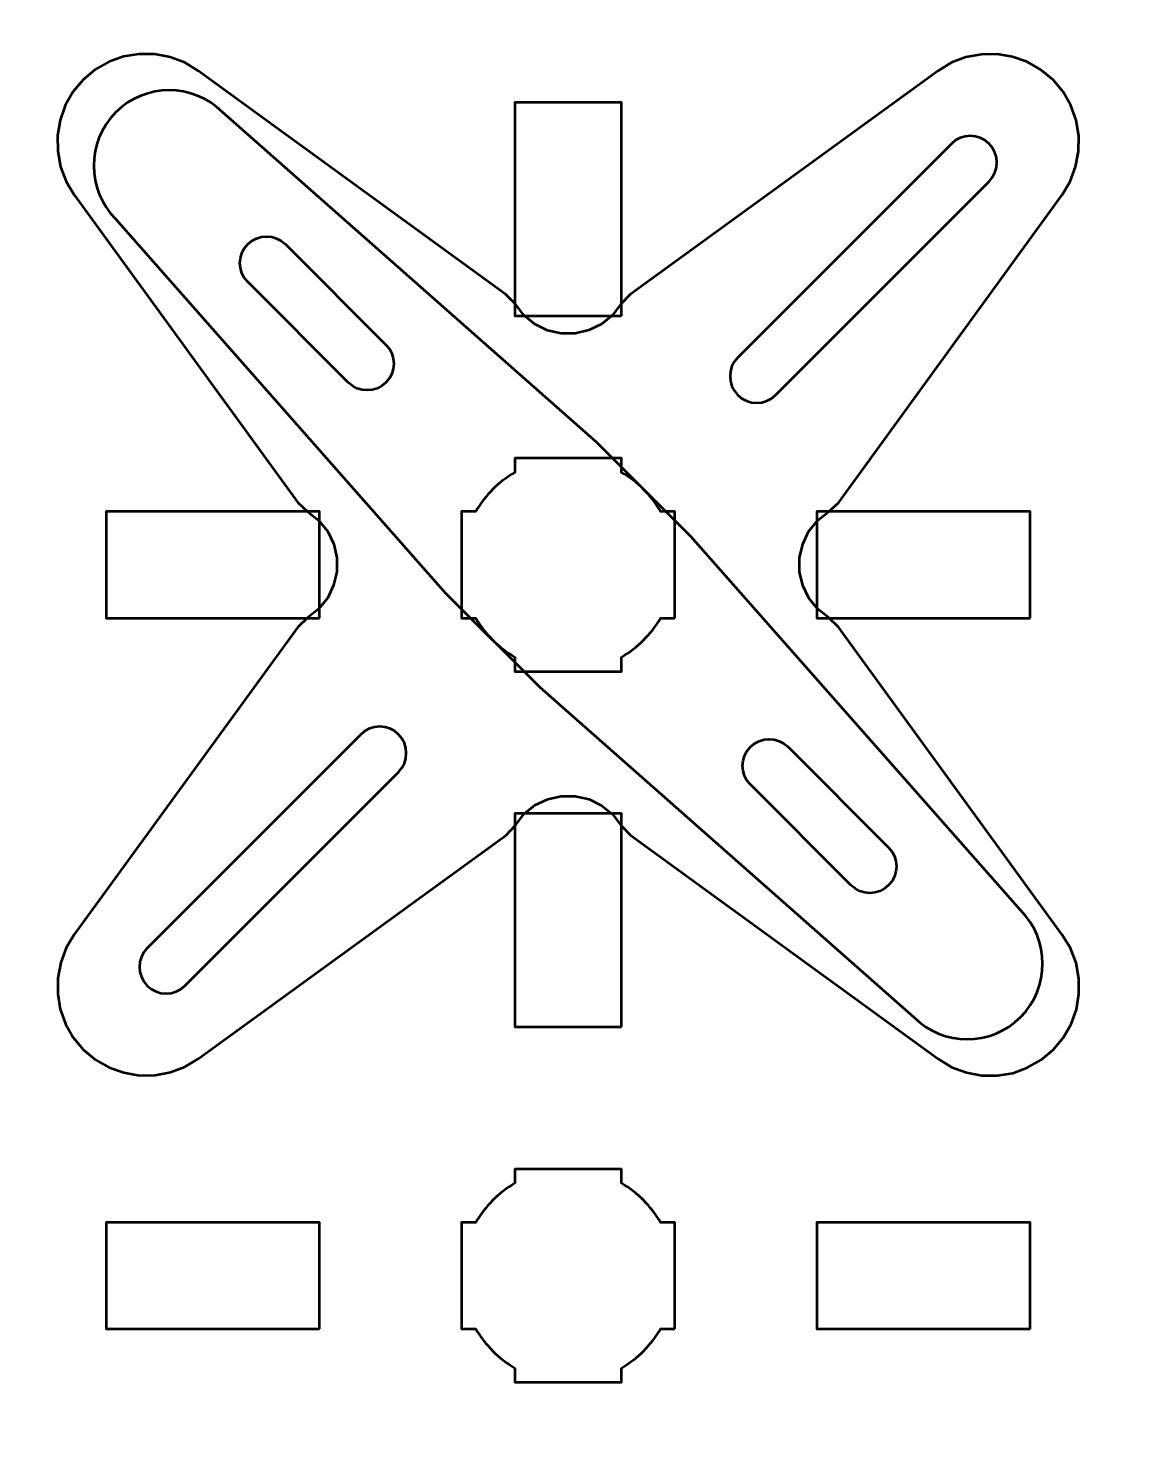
# Model space of a CAD drawing. Header units: centimetres. Extents: x -21.1 to 0, y -29.7 to 0.
# Drawn here: x -10.518 to -7.384, y -13.353 to -9.342 of the extents above; entities that cross this region are included whole.
import ezdxf

# ---------------------------------------------------------------- set-up
doc = ezdxf.new("R2010")
doc.units = ezdxf.units.CM
doc.header["$MEASUREMENT"] = 0
doc.layers.add('Layer 1', color=7, linetype='Continuous')

msp = doc.modelspace()

# ---------------------------------------------------------------- linework, layer by layer
at = {"layer": 'Layer 1', "color": 1, "lineweight": 53}
msp.add_open_spline([(-21.00003, -29.19995), (-21.00003, -29.19995), (-21.00003, -2.29992), (-21.00003, -2.29992), (-21.00003, -2.29992), (-21.00003, -2.21709), (-20.93286, -2.14992), (-20.85003, -2.14992), (-20.85003, -2.14992), (-20.7672, -2.14992), (-20.70003, -2.08275), (-20.70003, -1.99992), (-20.70003, -1.99992), (-20.70003, -1.91709), (-20.7672, -1.84992), (-20.85003, -1.84992), (-20.85003, -1.84992), (-20.93286, -1.84992), (-21.00003, -1.78275), (-21.00003, -1.69992), (-21.00003, -1.69992), (-21.00003, -1.61709), (-20.93286, -1.54992), (-20.85003, -1.54992), (-20.85003, -1.54992), (-20.7672, -1.54992), (-20.70003, -1.48275), (-20.70003, -1.39992), (-20.70003, -1.39992), (-20.70003, -1.31709), (-20.7672, -1.24992), (-20.85003, -1.24992), (-20.85003, -1.24992), (-20.93286, -1.24992), (-21.00003, -1.18275), (-21.00003, -1.09992), (-21.00003, -1.09992), (-21.00003, -1.09992), (-21.00003, -0.49992), (-21.00003, -0.49992), (-21.00003, -0.49992), (-21.00003, -0.22295), (-20.77694, 0.00004), (-20.49994, 0.00004), (-20.49994, 0.00004), (-20.49994, 0.00004), (-0.50008, 0.00004), (-0.50008, 0.00004), (-0.50008, 0.00004), (-0.22294, 0.00004), (0.00002, -0.22295), (0.00002, -0.49992), (0.00002, -0.49992), (0.00002, -0.49992), (0.00002, -29.19995), (0.00002, -29.19995), (0.00002, -29.19995), (0.00002, -29.47695), (-0.22294, -29.70004), (-0.50008, -29.70004), (-0.50008, -29.70004), (-0.50008, -29.70004), (-20.49994, -29.70004), (-20.49994, -29.70004), (-20.49994, -29.70004), (-20.77694, -29.70004), (-21.00003, -29.47695), (-21.00003, -29.19995)], degree=3, knots=[0, 0, 0, 0, 0.0588235, 0.0588235, 0.0588235, 0.0588235, 0.1176471, 0.1176471, 0.1176471, 0.1176471, 0.1764706, 0.1764706, 0.1764706, 0.1764706, 0.2352941, 0.2352941, 0.2352941, 0.2352941, 0.2941176, 0.2941176, 0.2941176, 0.2941176, 0.3529412, 0.3529412, 0.3529412, 0.3529412, 0.4117647, 0.4117647, 0.4117647, 0.4117647, 0.4705882, 0.4705882, 0.4705882, 0.4705882, 0.5294118, 0.5294118, 0.5294118, 0.5294118, 0.5882353, 0.5882353, 0.5882353, 0.5882353, 0.6470588, 0.6470588, 0.6470588, 0.6470588, 0.7058824, 0.7058824, 0.7058824, 0.7058824, 0.7647059, 0.7647059, 0.7647059, 0.7647059, 0.8235294, 0.8235294, 0.8235294, 0.8235294, 0.8823529, 0.8823529, 0.8823529, 0.8823529, 0.9411765, 0.9411765, 0.9411765, 0.9411765, 1, 1, 1, 1], dxfattribs=at)
at = {"layer": 'Layer 1', "color": 3, "lineweight": 53}
msp.add_open_spline([(-9.00004, -15.5), (-11.56769, -15.5), (-13.65, -13.41769), (-13.65, -10.84997), (-13.65, -10.84997), (-13.65, -8.28231), (-11.56769, -6.2), (-9.00004, -6.2), (-9.00004, -6.2), (-6.43231, -6.2), (-4.35, -8.28231), (-4.35, -10.84997), (-4.35, -10.84997), (-4.35, -13.41769), (-6.43231, -15.5), (-9.00004, -15.5)], degree=3, knots=[0, 0, 0, 0, 0.25, 0.25, 0.25, 0.25, 0.5, 0.5, 0.5, 0.5, 0.75, 0.75, 0.75, 0.75, 1, 1, 1, 1], dxfattribs=at)
at = {"layer": 'Layer 1', "color": 5, "lineweight": 53}
for points, knots in [([(-7.95874, -12.24024), (-7.95874, -12.24024), (-8.82468, -11.61067), (-8.82468, -11.61067), (-8.82468, -11.61067), (-8.82468, -11.61067), (-8.85157, -11.58266), (-8.85157, -11.58266), (-8.85157, -11.58266), (-8.85157, -11.58266), (-8.87565, -11.55185), (-8.87565, -11.55185), (-8.87565, -11.55185), (-8.87565, -11.55185), (-8.9059, -11.52721), (-8.9059, -11.52721), (-8.9059, -11.52721), (-8.9059, -11.52721), (-8.94118, -11.50985), (-8.94118, -11.50985), (-8.94118, -11.50985), (-8.94118, -11.50985), (-8.9804, -11.50088), (-8.9804, -11.50088), (-8.9804, -11.50088), (-8.9804, -11.50088), (-9.01961, -11.50089), (-9.01961, -11.50089), (-9.01961, -11.50089), (-9.01961, -11.50089), (-9.05769, -11.50985), (-9.05769, -11.50985), (-9.05769, -11.50985), (-9.05769, -11.50985), (-9.09354, -11.52666), (-9.09354, -11.52666), (-9.09354, -11.52666), (-9.09354, -11.52666), (-9.12435, -11.55186), (-9.12435, -11.55186), (-9.12435, -11.55186), (-9.12435, -11.55186), (-9.14842, -11.58266), (-9.14842, -11.58266), (-9.14842, -11.58266), (-9.14842, -11.58266), (-9.17475, -11.61123), (-9.17475, -11.61123), (-9.17475, -11.61123), (-9.17475, -11.61123), (-10.0407, -12.23968), (-10.0407, -12.23968), (-10.0407, -12.23968), (-10.0407, -12.23968), (-10.07823, -12.26265), (-10.07823, -12.26265), (-10.07823, -12.26265), (-10.07823, -12.26265), (-10.11911, -12.27776), (-10.11911, -12.27776), (-10.11911, -12.27776), (-10.11911, -12.27776), (-10.16225, -12.28617), (-10.16225, -12.28617), (-10.16225, -12.28617), (-10.16225, -12.28617), (-10.20649, -12.28673), (-10.20649, -12.28673), (-10.20649, -12.28673), (-10.20649, -12.28673), (-10.25018, -12.27889), (-10.25018, -12.27889), (-10.25018, -12.27889), (-10.25018, -12.27889), (-10.29163, -12.26432), (-10.29163, -12.26432), (-10.29163, -12.26432), (-10.29163, -12.26432), (-10.33027, -12.24248), (-10.33027, -12.24248), (-10.33027, -12.24248), (-10.33027, -12.24248), (-10.36388, -12.21448), (-10.36388, -12.21448), (-10.36388, -12.21448), (-10.36388, -12.21448), (-10.39245, -12.18031), (-10.39245, -12.18031), (-10.39245, -12.18031), (-10.39245, -12.18031), (-10.41429, -12.14166), (-10.41429, -12.14166), (-10.41429, -12.14166), (-10.41429, -12.14166), (-10.42886, -12.10022), (-10.42886, -12.10022), (-10.42886, -12.10022), (-10.42886, -12.10022), (-10.43614, -12.05708), (-10.43614, -12.05708), (-10.43614, -12.05708), (-10.43614, -12.05708), (-10.43558, -12.01284), (-10.43558, -12.01284), (-10.43558, -12.01284), (-10.43558, -12.01284), (-10.42773, -11.96914), (-10.42773, -11.96914), (-10.42773, -11.96914), (-10.42773, -11.96914), (-10.41262, -11.92826), (-10.41262, -11.92826), (-10.41262, -11.92826), (-10.41262, -11.92826), (-10.38965, -11.89073), (-10.38965, -11.89073), (-10.38965, -11.89073), (-10.38965, -11.89073), (-9.76064, -11.02534), (-9.76064, -11.02534), (-9.76064, -11.02534), (-9.76064, -11.02534), (-9.73262, -10.99846), (-9.73262, -10.99846), (-9.73262, -10.99846), (-9.73262, -10.99846), (-9.70183, -10.97438), (-9.70183, -10.97438), (-9.70183, -10.97438), (-9.70183, -10.97438), (-9.67663, -10.94357), (-9.67663, -10.94357), (-9.67663, -10.94357), (-9.67663, -10.94357), (-9.65982, -10.90772), (-9.65982, -10.90772), (-9.65982, -10.90772), (-9.65982, -10.90772), (-9.65086, -10.86965), (-9.65086, -10.86965), (-9.65086, -10.86965), (-9.65086, -10.86965), (-9.65085, -10.83043), (-9.65085, -10.83043), (-9.65085, -10.83043), (-9.65085, -10.83043), (-9.65925, -10.79178), (-9.65925, -10.79178), (-9.65925, -10.79178), (-9.65925, -10.79178), (-9.67662, -10.75649), (-9.67662, -10.75649), (-9.67662, -10.75649), (-9.67662, -10.75649), (-9.70182, -10.72568), (-9.70182, -10.72568), (-9.70182, -10.72568), (-9.70182, -10.72568), (-9.73263, -10.7016), (-9.73263, -10.7016), (-9.73263, -10.7016), (-9.73263, -10.7016), (-9.76064, -10.67472), (-9.76064, -10.67472), (-9.76064, -10.67472), (-9.76064, -10.67472), (-10.38964, -9.80934), (-10.38964, -9.80934), (-10.38964, -9.80934), (-10.38964, -9.80934), (-10.4126, -9.77182), (-10.4126, -9.77182), (-10.4126, -9.77182), (-10.4126, -9.77182), (-10.42829, -9.73038), (-10.42829, -9.73038), (-10.42829, -9.73038), (-10.42829, -9.73038), (-10.43612, -9.68668), (-10.43612, -9.68668), (-10.43612, -9.68668), (-10.43612, -9.68668), (-10.43668, -9.64244), (-10.43668, -9.64244), (-10.43668, -9.64244), (-10.43668, -9.64244), (-10.42941, -9.59931), (-10.42941, -9.59931), (-10.42941, -9.59931), (-10.42941, -9.59931), (-10.41484, -9.55786), (-10.41484, -9.55786), (-10.41484, -9.55786), (-10.41484, -9.55786), (-10.393, -9.51921), (-10.393, -9.51921), (-10.393, -9.51921), (-10.393, -9.51921), (-10.365, -9.4856), (-10.365, -9.4856), (-10.365, -9.4856), (-10.365, -9.4856), (-10.33083, -9.45704), (-10.33083, -9.45704), (-10.33083, -9.45704), (-10.33083, -9.45704), (-10.29217, -9.43519), (-10.29217, -9.43519), (-10.29217, -9.43519), (-10.29217, -9.43519), (-10.25072, -9.42062), (-10.25072, -9.42062), (-10.25072, -9.42062), (-10.25072, -9.42062), (-10.2076, -9.41335), (-10.2076, -9.41335), (-10.2076, -9.41335), (-10.2076, -9.41335), (-10.16335, -9.41391), (-10.16335, -9.41391), (-10.16335, -9.41391), (-10.16335, -9.41391), (-10.11966, -9.42174), (-10.11966, -9.42174), (-10.11966, -9.42174), (-10.11966, -9.42174), (-10.07821, -9.43743), (-10.07821, -9.43743), (-10.07821, -9.43743), (-10.07821, -9.43743), (-10.04069, -9.46039), (-10.04069, -9.46039), (-10.04069, -9.46039), (-10.04069, -9.46039), (-9.17532, -10.0894), (-9.17532, -10.0894), (-9.17532, -10.0894), (-9.17532, -10.0894), (-9.14843, -10.1174), (-9.14843, -10.1174), (-9.14843, -10.1174), (-9.14843, -10.1174), (-9.12435, -10.14821), (-9.12435, -10.14821), (-9.12435, -10.14821), (-9.12435, -10.14821), (-9.09354, -10.17341), (-9.09354, -10.17341), (-9.09354, -10.17341), (-9.09354, -10.17341), (-9.05825, -10.19078), (-9.05825, -10.19078), (-9.05825, -10.19078), (-9.05825, -10.19078), (-9.0196, -10.19918), (-9.0196, -10.19918), (-9.0196, -10.19918), (-9.0196, -10.19918), (-8.98039, -10.19918), (-8.98039, -10.19918), (-8.98039, -10.19918), (-8.98039, -10.19918), (-8.94231, -10.19021), (-8.94231, -10.19021), (-8.94231, -10.19021), (-8.94231, -10.19021), (-8.90646, -10.17341), (-8.90646, -10.17341), (-8.90646, -10.17341), (-8.90646, -10.17341), (-8.87565, -10.1482), (-8.87565, -10.1482), (-8.87565, -10.1482), (-8.87565, -10.1482), (-8.85157, -10.1174), (-8.85157, -10.1174), (-8.85157, -10.1174), (-8.85157, -10.1174), (-8.82525, -10.08995), (-8.82525, -10.08995), (-8.82525, -10.08995), (-8.82525, -10.08995), (-7.95931, -9.46039), (-7.95931, -9.46039), (-7.95931, -9.46039), (-7.95931, -9.46039), (-7.92179, -9.43743), (-7.92179, -9.43743), (-7.92179, -9.43743), (-7.92179, -9.43743), (-7.88089, -9.4223), (-7.88089, -9.4223), (-7.88089, -9.4223), (-7.88089, -9.4223), (-7.8372, -9.41447), (-7.8372, -9.41447), (-7.8372, -9.41447), (-7.8372, -9.41447), (-7.79296, -9.4139), (-7.79296, -9.4139), (-7.79296, -9.4139), (-7.79296, -9.4139), (-7.74983, -9.42118), (-7.74983, -9.42118), (-7.74983, -9.42118), (-7.74983, -9.42118), (-7.70839, -9.43575), (-7.70839, -9.43575), (-7.70839, -9.43575), (-7.70839, -9.43575), (-7.66973, -9.45759), (-7.66973, -9.45759), (-7.66973, -9.45759), (-7.66973, -9.45759), (-7.63556, -9.48616), (-7.63556, -9.48616), (-7.63556, -9.48616), (-7.63556, -9.48616), (-7.60756, -9.51977), (-7.60756, -9.51977), (-7.60756, -9.51977), (-7.60756, -9.51977), (-7.58573, -9.55841), (-7.58573, -9.55841), (-7.58573, -9.55841), (-7.58573, -9.55841), (-7.57115, -9.59986), (-7.57115, -9.59986), (-7.57115, -9.59986), (-7.57115, -9.59986), (-7.56331, -9.64355), (-7.56331, -9.64355), (-7.56331, -9.64355), (-7.56331, -9.64355), (-7.56387, -9.6878), (-7.56387, -9.6878), (-7.56387, -9.6878), (-7.56387, -9.6878), (-7.57227, -9.73092), (-7.57227, -9.73092), (-7.57227, -9.73092), (-7.57227, -9.73092), (-7.5874, -9.77182), (-7.5874, -9.77182), (-7.5874, -9.77182), (-7.5874, -9.77182), (-7.61036, -9.80934), (-7.61036, -9.80934), (-7.61036, -9.80934), (-7.61036, -9.80934), (-8.23936, -10.67584), (-8.23936, -10.67584), (-8.23936, -10.67584), (-8.23936, -10.67584), (-8.26737, -10.7016), (-8.26737, -10.7016), (-8.26737, -10.7016), (-8.26737, -10.7016), (-8.29817, -10.72568), (-8.29817, -10.72568), (-8.29817, -10.72568), (-8.29817, -10.72568), (-8.32338, -10.75649), (-8.32338, -10.75649), (-8.32338, -10.75649), (-8.32338, -10.75649), (-8.34018, -10.79234), (-8.34018, -10.79234), (-8.34018, -10.79234), (-8.34018, -10.79234), (-8.34914, -10.83043), (-8.34914, -10.83043), (-8.34914, -10.83043), (-8.34914, -10.83043), (-8.34915, -10.86963), (-8.34915, -10.86963), (-8.34915, -10.86963), (-8.34915, -10.86963), (-8.34018, -10.90885), (-8.34018, -10.90885), (-8.34018, -10.90885), (-8.34018, -10.90885), (-8.32282, -10.94413), (-8.32282, -10.94413), (-8.32282, -10.94413), (-8.32282, -10.94413), (-8.29818, -10.97437), (-8.29818, -10.97437), (-8.29818, -10.97437), (-8.29818, -10.97437), (-8.26737, -10.99846), (-8.26737, -10.99846), (-8.26737, -10.99846), (-8.26737, -10.99846), (-8.23936, -11.02535), (-8.23936, -11.02535), (-8.23936, -11.02535), (-8.23936, -11.02535), (-7.60979, -11.89129), (-7.60979, -11.89129), (-7.60979, -11.89129), (-7.60979, -11.89129), (-7.58683, -11.92881), (-7.58683, -11.92881), (-7.58683, -11.92881), (-7.58683, -11.92881), (-7.57114, -11.97026), (-7.57114, -11.97026), (-7.57114, -11.97026), (-7.57114, -11.97026), (-7.56331, -12.01395), (-7.56331, -12.01395), (-7.56331, -12.01395), (-7.56331, -12.01395), (-7.5633, -12.05764), (-7.5633, -12.05764), (-7.5633, -12.05764), (-7.5633, -12.05764), (-7.57002, -12.10132), (-7.57002, -12.10132), (-7.57002, -12.10132), (-7.57002, -12.10132), (-7.58515, -12.14221), (-7.58515, -12.14221), (-7.58515, -12.14221), (-7.58515, -12.14221), (-7.607, -12.18087), (-7.607, -12.18087), (-7.607, -12.18087), (-7.607, -12.18087), (-7.63556, -12.21504), (-7.63556, -12.21504), (-7.63556, -12.21504), (-7.63556, -12.21504), (-7.66917, -12.24304), (-7.66917, -12.24304), (-7.66917, -12.24304), (-7.66917, -12.24304), (-7.70782, -12.26488), (-7.70782, -12.26488), (-7.70782, -12.26488), (-7.70782, -12.26488), (-7.74871, -12.28001), (-7.74871, -12.28001), (-7.74871, -12.28001), (-7.74871, -12.28001), (-7.79239, -12.28673), (-7.79239, -12.28673), (-7.79239, -12.28673), (-7.79239, -12.28673), (-7.83608, -12.28672), (-7.83608, -12.28672), (-7.83608, -12.28672), (-7.83608, -12.28672), (-7.87978, -12.27889), (-7.87978, -12.27889), (-7.87978, -12.27889), (-7.87978, -12.27889), (-7.92122, -12.2632), (-7.92122, -12.2632), (-7.92122, -12.2632), (-7.92122, -12.2632), (-7.95874, -12.24024), (-7.95874, -12.24024)], [0, 0, 0, 0, 0.0086207, 0.0086207, 0.0086207, 0.0086207, 0.0172414, 0.0172414, 0.0172414, 0.0172414, 0.0258621, 0.0258621, 0.0258621, 0.0258621, 0.0344828, 0.0344828, 0.0344828, 0.0344828, 0.0431034, 0.0431034, 0.0431034, 0.0431034, 0.0517241, 0.0517241, 0.0517241, 0.0517241, 0.0603448, 0.0603448, 0.0603448, 0.0603448, 0.0689655, 0.0689655, 0.0689655, 0.0689655, 0.0775862, 0.0775862, 0.0775862, 0.0775862, 0.0862069, 0.0862069, 0.0862069, 0.0862069, 0.0948276, 0.0948276, 0.0948276, 0.0948276, 0.1034483, 0.1034483, 0.1034483, 0.1034483, 0.112069, 0.112069, 0.112069, 0.112069, 0.1206897, 0.1206897, 0.1206897, 0.1206897, 0.1293103, 0.1293103, 0.1293103, 0.1293103, 0.137931, 0.137931, 0.137931, 0.137931, 0.1465517, 0.1465517, 0.1465517, 0.1465517, 0.1551724, 0.1551724, 0.1551724, 0.1551724, 0.1637931, 0.1637931, 0.1637931, 0.1637931, 0.1724138, 0.1724138, 0.1724138, 0.1724138, 0.1810345, 0.1810345, 0.1810345, 0.1810345, 0.1896552, 0.1896552, 0.1896552, 0.1896552, 0.1982759, 0.1982759, 0.1982759, 0.1982759, 0.2068966, 0.2068966, 0.2068966, 0.2068966, 0.2155172, 0.2155172, 0.2155172, 0.2155172, 0.2241379, 0.2241379, 0.2241379, 0.2241379, 0.2327586, 0.2327586, 0.2327586, 0.2327586, 0.2413793, 0.2413793, 0.2413793, 0.2413793, 0.25, 0.25, 0.25, 0.25, 0.2586207, 0.2586207, 0.2586207, 0.2586207, 0.2672414, 0.2672414, 0.2672414, 0.2672414, 0.2758621, 0.2758621, 0.2758621, 0.2758621, 0.2844828, 0.2844828, 0.2844828, 0.2844828, 0.2931034, 0.2931034, 0.2931034, 0.2931034, 0.3017241, 0.3017241, 0.3017241, 0.3017241, 0.3103448, 0.3103448, 0.3103448, 0.3103448, 0.3189655, 0.3189655, 0.3189655, 0.3189655, 0.3275862, 0.3275862, 0.3275862, 0.3275862, 0.3362069, 0.3362069, 0.3362069, 0.3362069, 0.3448276, 0.3448276, 0.3448276, 0.3448276, 0.3534483, 0.3534483, 0.3534483, 0.3534483, 0.362069, 0.362069, 0.362069, 0.362069, 0.3706897, 0.3706897, 0.3706897, 0.3706897, 0.3793103, 0.3793103, 0.3793103, 0.3793103, 0.387931, 0.387931, 0.387931, 0.387931, 0.3965517, 0.3965517, 0.3965517, 0.3965517, 0.4051724, 0.4051724, 0.4051724, 0.4051724, 0.4137931, 0.4137931, 0.4137931, 0.4137931, 0.4224138, 0.4224138, 0.4224138, 0.4224138, 0.4310345, 0.4310345, 0.4310345, 0.4310345, 0.4396552, 0.4396552, 0.4396552, 0.4396552, 0.4482759, 0.4482759, 0.4482759, 0.4482759, 0.4568966, 0.4568966, 0.4568966, 0.4568966, 0.4655172, 0.4655172, 0.4655172, 0.4655172, 0.4741379, 0.4741379, 0.4741379, 0.4741379, 0.4827586, 0.4827586, 0.4827586, 0.4827586, 0.4913793, 0.4913793, 0.4913793, 0.4913793, 0.5, 0.5, 0.5, 0.5, 0.5086207, 0.5086207, 0.5086207, 0.5086207, 0.5172414, 0.5172414, 0.5172414, 0.5172414, 0.5258621, 0.5258621, 0.5258621, 0.5258621, 0.5344828, 0.5344828, 0.5344828, 0.5344828, 0.5431034, 0.5431034, 0.5431034, 0.5431034, 0.5517241, 0.5517241, 0.5517241, 0.5517241, 0.5603448, 0.5603448, 0.5603448, 0.5603448, 0.5689655, 0.5689655, 0.5689655, 0.5689655, 0.5775862, 0.5775862, 0.5775862, 0.5775862, 0.5862069, 0.5862069, 0.5862069, 0.5862069, 0.5948276, 0.5948276, 0.5948276, 0.5948276, 0.6034483, 0.6034483, 0.6034483, 0.6034483, 0.612069, 0.612069, 0.612069, 0.612069, 0.6206897, 0.6206897, 0.6206897, 0.6206897, 0.6293103, 0.6293103, 0.6293103, 0.6293103, 0.637931, 0.637931, 0.637931, 0.637931, 0.6465517, 0.6465517, 0.6465517, 0.6465517, 0.6551724, 0.6551724, 0.6551724, 0.6551724, 0.6637931, 0.6637931, 0.6637931, 0.6637931, 0.6724138, 0.6724138, 0.6724138, 0.6724138, 0.6810345, 0.6810345, 0.6810345, 0.6810345, 0.6896552, 0.6896552, 0.6896552, 0.6896552, 0.6982759, 0.6982759, 0.6982759, 0.6982759, 0.7068966, 0.7068966, 0.7068966, 0.7068966, 0.7155172, 0.7155172, 0.7155172, 0.7155172, 0.7241379, 0.7241379, 0.7241379, 0.7241379, 0.7327586, 0.7327586, 0.7327586, 0.7327586, 0.7413793, 0.7413793, 0.7413793, 0.7413793, 0.75, 0.75, 0.75, 0.75, 0.7586207, 0.7586207, 0.7586207, 0.7586207, 0.7672414, 0.7672414, 0.7672414, 0.7672414, 0.7758621, 0.7758621, 0.7758621, 0.7758621, 0.7844828, 0.7844828, 0.7844828, 0.7844828, 0.7931034, 0.7931034, 0.7931034, 0.7931034, 0.8017241, 0.8017241, 0.8017241, 0.8017241, 0.8103448, 0.8103448, 0.8103448, 0.8103448, 0.8189655, 0.8189655, 0.8189655, 0.8189655, 0.8275862, 0.8275862, 0.8275862, 0.8275862, 0.8362069, 0.8362069, 0.8362069, 0.8362069, 0.8448276, 0.8448276, 0.8448276, 0.8448276, 0.8534483, 0.8534483, 0.8534483, 0.8534483, 0.862069, 0.862069, 0.862069, 0.862069, 0.8706897, 0.8706897, 0.8706897, 0.8706897, 0.8793103, 0.8793103, 0.8793103, 0.8793103, 0.887931, 0.887931, 0.887931, 0.887931, 0.8965517, 0.8965517, 0.8965517, 0.8965517, 0.9051724, 0.9051724, 0.9051724, 0.9051724, 0.9137931, 0.9137931, 0.9137931, 0.9137931, 0.9224138, 0.9224138, 0.9224138, 0.9224138, 0.9310345, 0.9310345, 0.9310345, 0.9310345, 0.9396552, 0.9396552, 0.9396552, 0.9396552, 0.9482759, 0.9482759, 0.9482759, 0.9482759, 0.9568966, 0.9568966, 0.9568966, 0.9568966, 0.9655172, 0.9655172, 0.9655172, 0.9655172, 0.9741379, 0.9741379, 0.9741379, 0.9741379, 0.9827586, 0.9827586, 0.9827586, 0.9827586, 0.9913793, 0.9913793, 0.9913793, 0.9913793, 1, 1, 1, 1]), ([(-8.92045, -10.50533), (-8.92045, -10.50533), (-8.65529, -10.77049), (-8.65529, -10.77049), (-8.65529, -10.77049), (-8.65529, -10.77049), (-7.72721, -11.82231), (-7.72721, -11.82231), (-7.72721, -11.82231), (-7.64445, -11.90507), (-7.64445, -12.04007), (-7.72721, -12.12283), (-7.72721, -12.12283), (-7.80997, -12.20559), (-7.94497, -12.20559), (-8.02773, -12.12283), (-8.02773, -12.12283), (-8.02773, -12.12283), (-9.07955, -11.19475), (-9.07955, -11.19475), (-9.07955, -11.19475), (-9.07955, -11.19475), (-9.34471, -10.92959), (-9.34471, -10.92959), (-9.34471, -10.92959), (-9.34471, -10.92959), (-10.27279, -9.87777), (-10.27279, -9.87777), (-10.27279, -9.87777), (-10.35555, -9.79501), (-10.35555, -9.66001), (-10.27279, -9.57725), (-10.27279, -9.57725), (-10.19003, -9.49449), (-10.05503, -9.49449), (-9.97227, -9.57725), (-9.97227, -9.57725), (-9.97227, -9.57725), (-8.92045, -10.50533), (-8.92045, -10.50533)], [0, 0, 0, 0, 0.1, 0.1, 0.1, 0.1, 0.2, 0.2, 0.2, 0.2, 0.3, 0.3, 0.3, 0.3, 0.4, 0.4, 0.4, 0.4, 0.5, 0.5, 0.5, 0.5, 0.6, 0.6, 0.6, 0.6, 0.7, 0.7, 0.7, 0.7, 0.8, 0.8, 0.8, 0.8, 0.9, 0.9, 0.9, 0.9, 1, 1, 1, 1])]:
    msp.add_open_spline(points, degree=3, knots=knots, dxfattribs=at)
at = {"layer": 'Layer 1', "lineweight": 53}
for points, knots in [([(-8.84996, -10.15002), (-8.84996, -10.15002), (-9.14996, -10.15002), (-9.14996, -10.15002), (-9.14996, -10.15002), (-9.14996, -10.15002), (-9.14996, -9.55002), (-9.14996, -9.55002), (-9.14996, -9.55002), (-9.14996, -9.55002), (-8.84996, -9.55002), (-8.84996, -9.55002), (-8.84996, -9.55002), (-8.84996, -9.55002), (-8.84996, -10.15002), (-8.84996, -10.15002)], [0, 0, 0, 0, 0.25, 0.25, 0.25, 0.25, 0.5, 0.5, 0.5, 0.5, 0.75, 0.75, 0.75, 0.75, 1, 1, 1, 1]), ([(-7.92167, -9.66564), (-7.89239, -9.63635), (-7.84488, -9.63635), (-7.8156, -9.66564), (-7.8156, -9.66564), (-7.78632, -9.69492), (-7.78632, -9.74242), (-7.8156, -9.7717), (-7.8156, -9.7717), (-7.8156, -9.7717), (-8.41664, -10.37274), (-8.41664, -10.37274), (-8.41664, -10.37274), (-8.44592, -10.40202), (-8.49343, -10.40202), (-8.52271, -10.37274), (-8.52271, -10.37274), (-8.55199, -10.34346), (-8.55199, -10.29596), (-8.52271, -10.26668), (-8.52271, -10.26668), (-8.52271, -10.26668), (-7.92167, -9.66564), (-7.92167, -9.66564)], [0, 0, 0, 0, 0.1666667, 0.1666667, 0.1666667, 0.1666667, 0.3333333, 0.3333333, 0.3333333, 0.3333333, 0.5, 0.5, 0.5, 0.5, 0.6666667, 0.6666667, 0.6666667, 0.6666667, 0.8333333, 0.8333333, 0.8333333, 0.8333333, 1, 1, 1, 1]), ([(-9.61872, -10.33739), (-9.58943, -10.36668), (-9.54193, -10.36668), (-9.51265, -10.33739), (-9.51265, -10.33739), (-9.48337, -10.30811), (-9.48337, -10.26061), (-9.51265, -10.23133), (-9.51265, -10.23133), (-9.51265, -10.23133), (-9.79549, -9.94849), (-9.79549, -9.94849), (-9.79549, -9.94849), (-9.82477, -9.9192), (-9.87228, -9.9192), (-9.90156, -9.94849), (-9.90156, -9.94849), (-9.93084, -9.97777), (-9.93084, -10.02527), (-9.90156, -10.05455), (-9.90156, -10.05455), (-9.90156, -10.05455), (-9.61872, -10.33739), (-9.61872, -10.33739)], [0, 0, 0, 0, 0.1666667, 0.1666667, 0.1666667, 0.1666667, 0.3333333, 0.3333333, 0.3333333, 0.3333333, 0.5, 0.5, 0.5, 0.5, 0.6666667, 0.6666667, 0.6666667, 0.6666667, 0.8333333, 0.8333333, 0.8333333, 0.8333333, 1, 1, 1, 1]), ([(-8.7, -11.0001), (-8.7, -11.0001), (-8.7402, -11.0001), (-8.7402, -11.0001), (-8.7402, -11.0001), (-8.76653, -11.04562), (-8.80449, -11.08355), (-8.85, -11.10988), (-8.85, -11.10988), (-8.85, -11.10988), (-8.85, -11.1501), (-8.85, -11.1501), (-8.85, -11.1501), (-8.85, -11.1501), (-9.15, -11.1501), (-9.15, -11.1501), (-9.15, -11.1501), (-9.15, -11.1501), (-9.15, -11.10991), (-9.15, -11.10991), (-9.15, -11.10991), (-9.19553, -11.08358), (-9.23352, -11.04563), (-9.25988, -11.0001), (-9.25988, -11.0001), (-9.25988, -11.0001), (-9.3, -11.0001), (-9.3, -11.0001), (-9.3, -11.0001), (-9.3, -11.0001), (-9.3, -10.85468), (-9.3, -10.85468), (-9.3, -10.85468), (-9.3, -10.85468), (-9.30006, -10.85003), (-9.30006, -10.85003), (-9.30006, -10.85003), (-9.30006, -10.85003), (-9.3, -10.84539), (-9.3, -10.84539), (-9.3, -10.84539), (-9.3, -10.84539), (-9.3, -10.7001), (-9.3, -10.7001), (-9.3, -10.7001), (-9.3, -10.7001), (-9.25993, -10.7001), (-9.25993, -10.7001), (-9.25993, -10.7001), (-9.23358, -10.65453), (-9.19558, -10.61652), (-9.15, -10.59016), (-9.15, -10.59016), (-9.15, -10.59016), (-9.15, -10.5501), (-9.15, -10.5501), (-9.15, -10.5501), (-9.15, -10.5501), (-9.00672, -10.5501), (-9.00672, -10.5501), (-9.00672, -10.5501), (-9.00672, -10.5501), (-9.00005, -10.55002), (-9.00005, -10.55002), (-9.00005, -10.55002), (-9.00005, -10.55002), (-8.99337, -10.5501), (-8.99337, -10.5501), (-8.99337, -10.5501), (-8.99337, -10.5501), (-8.85, -10.5501), (-8.85, -10.5501), (-8.85, -10.5501), (-8.85, -10.5501), (-8.85, -10.5902), (-8.85, -10.5902), (-8.85, -10.5902), (-8.80446, -10.61656), (-8.76648, -10.65455), (-8.74015, -10.7001), (-8.74015, -10.7001), (-8.74015, -10.7001), (-8.7, -10.7001), (-8.7, -10.7001), (-8.7, -10.7001), (-8.7, -10.7001), (-8.7, -11.0001), (-8.7, -11.0001)], [0, 0, 0, 0, 0.0454545, 0.0454545, 0.0454545, 0.0454545, 0.0909091, 0.0909091, 0.0909091, 0.0909091, 0.1363636, 0.1363636, 0.1363636, 0.1363636, 0.1818182, 0.1818182, 0.1818182, 0.1818182, 0.2272727, 0.2272727, 0.2272727, 0.2272727, 0.2727273, 0.2727273, 0.2727273, 0.2727273, 0.3181818, 0.3181818, 0.3181818, 0.3181818, 0.3636364, 0.3636364, 0.3636364, 0.3636364, 0.4090909, 0.4090909, 0.4090909, 0.4090909, 0.4545455, 0.4545455, 0.4545455, 0.4545455, 0.5, 0.5, 0.5, 0.5, 0.5454545, 0.5454545, 0.5454545, 0.5454545, 0.5909091, 0.5909091, 0.5909091, 0.5909091, 0.6363636, 0.6363636, 0.6363636, 0.6363636, 0.6818182, 0.6818182, 0.6818182, 0.6818182, 0.7272727, 0.7272727, 0.7272727, 0.7272727, 0.7727273, 0.7727273, 0.7727273, 0.7727273, 0.8181818, 0.8181818, 0.8181818, 0.8181818, 0.8636364, 0.8636364, 0.8636364, 0.8636364, 0.9090909, 0.9090909, 0.9090909, 0.9090909, 0.9545455, 0.9545455, 0.9545455, 0.9545455, 1, 1, 1, 1]), ([(-9.70008, -11.00014), (-9.70008, -11.00014), (-10.30008, -11.00014), (-10.30008, -11.00014), (-10.30008, -11.00014), (-10.30008, -11.00014), (-10.30008, -10.70014), (-10.30008, -10.70014), (-10.30008, -10.70014), (-10.30008, -10.70014), (-9.70008, -10.70014), (-9.70008, -10.70014), (-9.70008, -10.70014), (-9.70008, -10.70014), (-9.70008, -11.00014), (-9.70008, -11.00014)], [0, 0, 0, 0, 0.25, 0.25, 0.25, 0.25, 0.5, 0.5, 0.5, 0.5, 0.75, 0.75, 0.75, 0.75, 1, 1, 1, 1]), ([(-7.70001, -11.00014), (-7.70001, -11.00014), (-8.30002, -11.00014), (-8.30002, -11.00014), (-8.30002, -11.00014), (-8.30002, -11.00014), (-8.30002, -10.70014), (-8.30002, -10.70014), (-8.30002, -10.70014), (-8.30002, -10.70014), (-7.70001, -10.70014), (-7.70001, -10.70014), (-7.70001, -10.70014), (-7.70001, -10.70014), (-7.70001, -11.00014), (-7.70001, -11.00014)], [0, 0, 0, 0, 0.25, 0.25, 0.25, 0.25, 0.5, 0.5, 0.5, 0.5, 0.75, 0.75, 0.75, 0.75, 1, 1, 1, 1]), ([(-9.58337, -11.32734), (-9.55409, -11.29806), (-9.50659, -11.29806), (-9.47731, -11.32734), (-9.47731, -11.32734), (-9.44803, -11.35663), (-9.44803, -11.40413), (-9.47731, -11.43341), (-9.47731, -11.43341), (-9.47731, -11.43341), (-10.07835, -12.03445), (-10.07835, -12.03445), (-10.07835, -12.03445), (-10.10763, -12.06373), (-10.15513, -12.06373), (-10.18442, -12.03445), (-10.18442, -12.03445), (-10.2137, -12.00517), (-10.2137, -11.95767), (-10.18442, -11.92838), (-10.18442, -11.92838), (-10.18442, -11.92838), (-9.58337, -11.32734), (-9.58337, -11.32734)], [0, 0, 0, 0, 0.1666667, 0.1666667, 0.1666667, 0.1666667, 0.3333333, 0.3333333, 0.3333333, 0.3333333, 0.5, 0.5, 0.5, 0.5, 0.6666667, 0.6666667, 0.6666667, 0.6666667, 0.8333333, 0.8333333, 0.8333333, 0.8333333, 1, 1, 1, 1]), ([(-8.20451, -11.7516), (-8.17523, -11.78088), (-8.12772, -11.78088), (-8.09844, -11.7516), (-8.09844, -11.7516), (-8.06916, -11.72232), (-8.06916, -11.67482), (-8.09844, -11.64554), (-8.09844, -11.64554), (-8.09844, -11.64554), (-8.38129, -11.36269), (-8.38129, -11.36269), (-8.38129, -11.36269), (-8.41057, -11.33341), (-8.45807, -11.33341), (-8.48735, -11.36269), (-8.48735, -11.36269), (-8.51663, -11.39197), (-8.51663, -11.43948), (-8.48735, -11.46876), (-8.48735, -11.46876), (-8.48735, -11.46876), (-8.20451, -11.7516), (-8.20451, -11.7516)], [0, 0, 0, 0, 0.1666667, 0.1666667, 0.1666667, 0.1666667, 0.3333333, 0.3333333, 0.3333333, 0.3333333, 0.5, 0.5, 0.5, 0.5, 0.6666667, 0.6666667, 0.6666667, 0.6666667, 0.8333333, 0.8333333, 0.8333333, 0.8333333, 1, 1, 1, 1]), ([(-8.84996, -12.15009), (-8.84996, -12.15009), (-9.14996, -12.15009), (-9.14996, -12.15009), (-9.14996, -12.15009), (-9.14996, -12.15009), (-9.14996, -11.55008), (-9.14996, -11.55008), (-9.14996, -11.55008), (-9.14996, -11.55008), (-8.84996, -11.55008), (-8.84996, -11.55008), (-8.84996, -11.55008), (-8.84996, -11.55008), (-8.84996, -12.15009), (-8.84996, -12.15009)], [0, 0, 0, 0, 0.25, 0.25, 0.25, 0.25, 0.5, 0.5, 0.5, 0.5, 0.75, 0.75, 0.75, 0.75, 1, 1, 1, 1]), ([(-8.7, -13.0001), (-8.7, -13.0001), (-8.7402, -13.0001), (-8.7402, -13.0001), (-8.7402, -13.0001), (-8.76653, -13.04562), (-8.80449, -13.08355), (-8.85, -13.10988), (-8.85, -13.10988), (-8.85, -13.10988), (-8.85, -13.1501), (-8.85, -13.1501), (-8.85, -13.1501), (-8.85, -13.1501), (-9.15, -13.1501), (-9.15, -13.1501), (-9.15, -13.1501), (-9.15, -13.1501), (-9.15, -13.10991), (-9.15, -13.10991), (-9.15, -13.10991), (-9.19553, -13.08358), (-9.23352, -13.04563), (-9.25988, -13.0001), (-9.25988, -13.0001), (-9.25988, -13.0001), (-9.3, -13.0001), (-9.3, -13.0001), (-9.3, -13.0001), (-9.3, -13.0001), (-9.3, -12.85468), (-9.3, -12.85468), (-9.3, -12.85468), (-9.3, -12.85468), (-9.30006, -12.85003), (-9.30006, -12.85003), (-9.30006, -12.85003), (-9.30006, -12.85003), (-9.3, -12.84539), (-9.3, -12.84539), (-9.3, -12.84539), (-9.3, -12.84539), (-9.3, -12.7001), (-9.3, -12.7001), (-9.3, -12.7001), (-9.3, -12.7001), (-9.25993, -12.7001), (-9.25993, -12.7001), (-9.25993, -12.7001), (-9.23358, -12.65453), (-9.19558, -12.61652), (-9.15, -12.59016), (-9.15, -12.59016), (-9.15, -12.59016), (-9.15, -12.5501), (-9.15, -12.5501), (-9.15, -12.5501), (-9.15, -12.5501), (-9.00672, -12.5501), (-9.00672, -12.5501), (-9.00672, -12.5501), (-9.00672, -12.5501), (-9.00005, -12.55002), (-9.00005, -12.55002), (-9.00005, -12.55002), (-9.00005, -12.55002), (-8.99337, -12.5501), (-8.99337, -12.5501), (-8.99337, -12.5501), (-8.99337, -12.5501), (-8.85, -12.5501), (-8.85, -12.5501), (-8.85, -12.5501), (-8.85, -12.5501), (-8.85, -12.5902), (-8.85, -12.5902), (-8.85, -12.5902), (-8.80446, -12.61656), (-8.76648, -12.65455), (-8.74015, -12.7001), (-8.74015, -12.7001), (-8.74015, -12.7001), (-8.7, -12.7001), (-8.7, -12.7001), (-8.7, -12.7001), (-8.7, -12.7001), (-8.7, -13.0001), (-8.7, -13.0001)], [0, 0, 0, 0, 0.0454545, 0.0454545, 0.0454545, 0.0454545, 0.0909091, 0.0909091, 0.0909091, 0.0909091, 0.1363636, 0.1363636, 0.1363636, 0.1363636, 0.1818182, 0.1818182, 0.1818182, 0.1818182, 0.2272727, 0.2272727, 0.2272727, 0.2272727, 0.2727273, 0.2727273, 0.2727273, 0.2727273, 0.3181818, 0.3181818, 0.3181818, 0.3181818, 0.3636364, 0.3636364, 0.3636364, 0.3636364, 0.4090909, 0.4090909, 0.4090909, 0.4090909, 0.4545455, 0.4545455, 0.4545455, 0.4545455, 0.5, 0.5, 0.5, 0.5, 0.5454545, 0.5454545, 0.5454545, 0.5454545, 0.5909091, 0.5909091, 0.5909091, 0.5909091, 0.6363636, 0.6363636, 0.6363636, 0.6363636, 0.6818182, 0.6818182, 0.6818182, 0.6818182, 0.7272727, 0.7272727, 0.7272727, 0.7272727, 0.7727273, 0.7727273, 0.7727273, 0.7727273, 0.8181818, 0.8181818, 0.8181818, 0.8181818, 0.8636364, 0.8636364, 0.8636364, 0.8636364, 0.9090909, 0.9090909, 0.9090909, 0.9090909, 0.9545455, 0.9545455, 0.9545455, 0.9545455, 1, 1, 1, 1]), ([(-9.70008, -13.00007), (-9.70008, -13.00007), (-10.30008, -13.00007), (-10.30008, -13.00007), (-10.30008, -13.00007), (-10.30008, -13.00007), (-10.30008, -12.70007), (-10.30008, -12.70007), (-10.30008, -12.70007), (-10.30008, -12.70007), (-9.70008, -12.70007), (-9.70008, -12.70007), (-9.70008, -12.70007), (-9.70008, -12.70007), (-9.70008, -13.00007), (-9.70008, -13.00007)], [0, 0, 0, 0, 0.25, 0.25, 0.25, 0.25, 0.5, 0.5, 0.5, 0.5, 0.75, 0.75, 0.75, 0.75, 1, 1, 1, 1]), ([(-7.70001, -13.00007), (-7.70001, -13.00007), (-8.30002, -13.00007), (-8.30002, -13.00007), (-8.30002, -13.00007), (-8.30002, -13.00007), (-8.30002, -12.70007), (-8.30002, -12.70007), (-8.30002, -12.70007), (-8.30002, -12.70007), (-7.70001, -12.70007), (-7.70001, -12.70007), (-7.70001, -12.70007), (-7.70001, -12.70007), (-7.70001, -13.00007), (-7.70001, -13.00007)], [0, 0, 0, 0, 0.25, 0.25, 0.25, 0.25, 0.5, 0.5, 0.5, 0.5, 0.75, 0.75, 0.75, 0.75, 1, 1, 1, 1])]:
    msp.add_open_spline(points, degree=3, knots=knots, dxfattribs=at)

doc.saveas('drawing.dxf')
